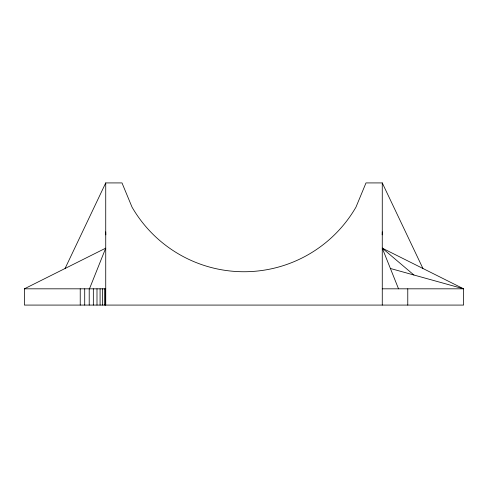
<?xml version="1.0" encoding="UTF-8"?>
<svg xmlns="http://www.w3.org/2000/svg" width="488" height="488" viewBox="0 0 488 488"><rect width="100%" height="100%" fill="white"/><g stroke="black" fill="none" stroke-linecap="round" stroke-linejoin="round"><path stroke-width="0.73" d="M89.469 288.817L105.731 248.148L24.4 288.817L24.4 305.079L463.6 305.079L463.6 288.817L382.269 248.148L398.531 288.817M65.069 268.479L105.731 182.921L122 182.921L132.004 207.077A129.32 129.32 0 0 0 355.996 207.077L366 182.921L382.269 182.921L422.931 268.479M24.4 288.817L105.731 288.817M382.269 288.817L463.6 288.817L390.4 268.479M382.269 248.148L413.909 275.012M407.773 288.817L407.773 305.079M382.269 182.921L382.269 305.079M105.731 182.921L105.731 305.079M105.414 288.817L105.414 305.079M104.347 288.817L104.347 305.079M102.559 288.817L102.559 305.079M100.083 288.817L100.083 305.079M96.99 288.817L96.99 305.079M93.336 288.817L93.336 305.079M89.212 288.817L89.212 305.079M84.711 288.817L84.711 305.079M80.227 288.817L80.227 305.079M105.811 234.844A56.931 56.931 0 0 1 105.731 231.879M382.269 231.879A56.931 56.931 0 0 1 382.189 234.844"/></g></svg>
